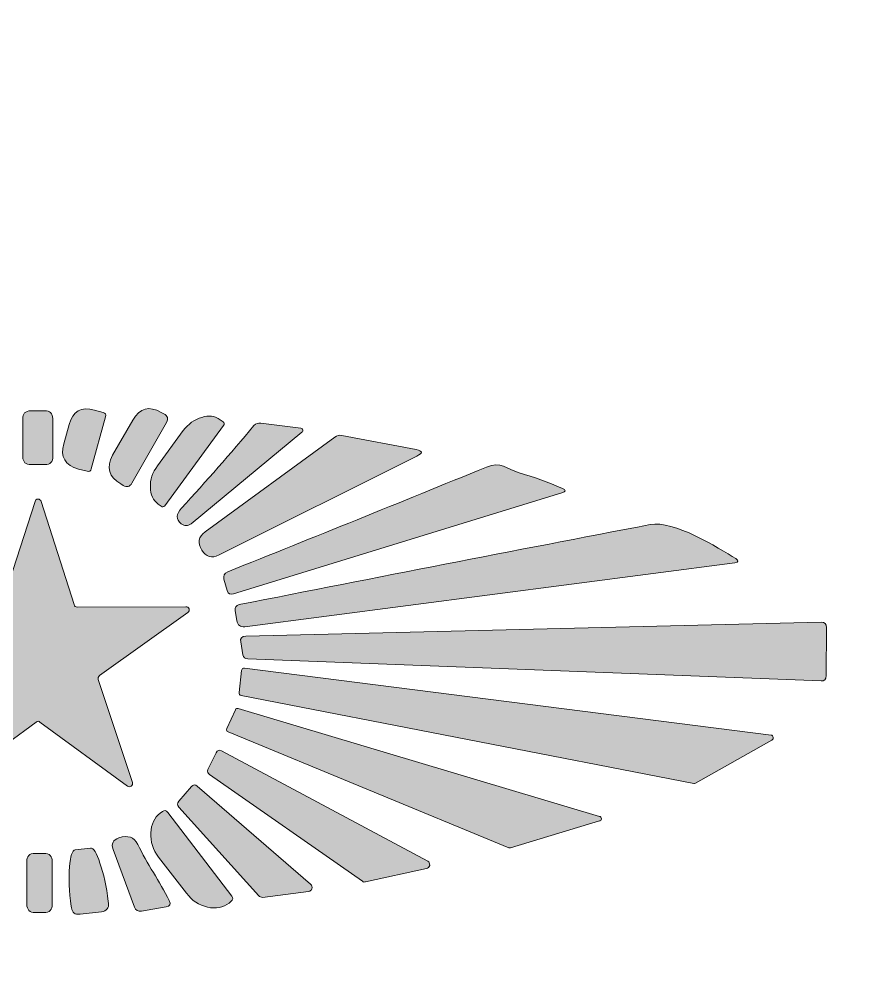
# Model space of a CAD drawing. Header units: millimetres. Extents: x 6 to 133, y 303 to 393.
# Drawn here: x 47.659 to 49.921, y 323.166 to 325.734 of the extents above; entities that cross this region are included whole.
import ezdxf

# ---------------------------------------------------------------- set-up
doc = ezdxf.new("R2010")
doc.units = ezdxf.units.MM
doc.header["$MEASUREMENT"] = 0

# ---------------------------------------------------------------- blocks, each defined once
blk = doc.blocks.new('block 2')
at = {"color": 188, "lineweight": 35, "true_color": 0x161224}
blk.add_open_spline([(21.4184, 393.1407), (21.4184, 393.1407), (6.4183, 303.1407), (6.4183, 303.1407), (6.4183, 303.1407), (118.7994, 303.1407), (118.7994, 303.1407), (118.7994, 303.1407), (133.0232, 388.4831), (133.0232, 388.4831), (133.3864, 390.6622), (131.9143, 392.7231), (129.7352, 393.0863), (129.5179, 393.1225), (129.298, 393.1407), (129.0776, 393.1407), (129.0776, 393.1407), (21.4184, 393.1407), (21.4184, 393.1407)], degree=3, knots=[0, 0, 0, 0, 1, 1, 1, 2, 2, 2, 3, 3, 3, 4, 4, 4, 5, 5, 5, 6, 6, 6, 6], dxfattribs=at)
blk = doc.blocks.new('block 111')
at = {"true_color": 0x161225}
h = blk.add_hatch(color=188, dxfattribs=at)
h.dxf.hatch_style = 2
edge = h.paths.add_edge_path()
edge.add_spline(control_points=[(47.6913, 324.6746), (47.6913, 324.6746), (47.7279, 324.6746), (47.7279, 324.6746), (47.7424, 324.6757), (47.7501, 324.6679), (47.7501, 324.6535), (47.7501, 324.6535), (47.7501, 324.5514), (47.7501, 324.5514), (47.7512, 324.537), (47.7435, 324.5292), (47.729, 324.5292), (47.729, 324.5292), (47.6913, 324.5292), (47.6913, 324.5292), (47.6769, 324.5292), (47.6702, 324.5359), (47.6691, 324.5503), (47.6691, 324.5503), (47.6691, 324.6524), (47.6691, 324.6524), (47.6691, 324.6668), (47.6758, 324.6746), (47.6913, 324.6746)], knot_values=[0, 0, 0, 0, 1, 1, 1, 2, 2, 2, 3, 3, 3, 4, 4, 4, 5, 5, 5, 6, 6, 6, 7, 7, 7, 8, 8, 8, 8], degree=3, periodic=1)
at = {"lineweight": 0}
blk.add_open_spline([(47.6913, 324.6746), (47.6913, 324.6746), (47.7279, 324.6746), (47.7279, 324.6746), (47.7424, 324.6757), (47.7501, 324.6679), (47.7501, 324.6535), (47.7501, 324.6535), (47.7501, 324.5514), (47.7501, 324.5514), (47.7512, 324.537), (47.7435, 324.5292), (47.729, 324.5292), (47.729, 324.5292), (47.6913, 324.5292), (47.6913, 324.5292), (47.6769, 324.5292), (47.6702, 324.5359), (47.6691, 324.5503), (47.6691, 324.5503), (47.6691, 324.6524), (47.6691, 324.6524), (47.6691, 324.6668), (47.6758, 324.6746), (47.6913, 324.6746)], degree=3, knots=[0, 0, 0, 0, 1, 1, 1, 2, 2, 2, 3, 3, 3, 4, 4, 4, 5, 5, 5, 6, 6, 6, 7, 7, 7, 8, 8, 8, 8], dxfattribs=at)
blk = doc.blocks.new('block 110')
blk.add_blockref('block 111', (0, 0))
blk = doc.blocks.new('block 115')
at = {"true_color": 0x161225}
h = blk.add_hatch(color=188, dxfattribs=at)
h.dxf.hatch_style = 2
edge = h.paths.add_edge_path()
edge.add_spline(control_points=[(47.8545, 324.5181), (47.8534, 324.5114), (47.8489, 324.5092), (47.8434, 324.5114), (47.8434, 324.5114), (47.8201, 324.517), (47.8201, 324.517), (47.7834, 324.527), (47.7701, 324.5503), (47.7801, 324.5858), (47.7801, 324.5858), (47.7945, 324.638), (47.7945, 324.638), (47.8045, 324.6735), (47.8267, 324.6868), (47.8633, 324.6768), (47.8633, 324.6768), (47.8867, 324.6702), (47.8867, 324.6702), (47.8922, 324.6691), (47.8955, 324.6646), (47.8933, 324.658), (47.8933, 324.658), (47.8545, 324.5181), (47.8545, 324.5181)], knot_values=[0, 0, 0, 0, 1, 1, 1, 2, 2, 2, 3, 3, 3, 4, 4, 4, 5, 5, 5, 6, 6, 6, 7, 7, 7, 8, 8, 8, 8], degree=3, periodic=1)
at = {"lineweight": 0}
blk.add_open_spline([(47.8545, 324.5181), (47.8534, 324.5114), (47.8489, 324.5092), (47.8434, 324.5114), (47.8434, 324.5114), (47.8201, 324.517), (47.8201, 324.517), (47.7834, 324.527), (47.7701, 324.5503), (47.7801, 324.5858), (47.7801, 324.5858), (47.7945, 324.638), (47.7945, 324.638), (47.8045, 324.6735), (47.8267, 324.6868), (47.8633, 324.6768), (47.8633, 324.6768), (47.8867, 324.6702), (47.8867, 324.6702), (47.8922, 324.6691), (47.8955, 324.6646), (47.8933, 324.658), (47.8933, 324.658), (47.8545, 324.5181), (47.8545, 324.5181)], degree=3, knots=[0, 0, 0, 0, 1, 1, 1, 2, 2, 2, 3, 3, 3, 4, 4, 4, 5, 5, 5, 6, 6, 6, 7, 7, 7, 8, 8, 8, 8], dxfattribs=at)
blk = doc.blocks.new('block 114')
blk.add_blockref('block 115', (0, 0))
blk = doc.blocks.new('block 117')
at = {"true_color": 0x161225}
h = blk.add_hatch(color=188, dxfattribs=at)
h.dxf.hatch_style = 2
edge = h.paths.add_edge_path()
edge.add_spline(control_points=[(47.9643, 324.4793), (47.9588, 324.4693), (47.951, 324.4671), (47.941, 324.4726), (47.941, 324.4726), (47.9344, 324.477), (47.9344, 324.477), (47.9011, 324.4959), (47.8944, 324.5214), (47.9122, 324.5547), (47.9122, 324.5547), (47.9666, 324.6491), (47.9666, 324.6491), (47.9854, 324.6824), (48.011, 324.689), (48.0431, 324.6702), (48.0431, 324.6702), (48.0509, 324.6668), (48.0509, 324.6668), (48.0609, 324.6613), (48.0631, 324.6535), (48.0576, 324.6435), (48.0576, 324.6435), (47.9643, 324.4793), (47.9643, 324.4793)], knot_values=[0, 0, 0, 0, 1, 1, 1, 2, 2, 2, 3, 3, 3, 4, 4, 4, 5, 5, 5, 6, 6, 6, 7, 7, 7, 8, 8, 8, 8], degree=3, periodic=1)
at = {"lineweight": 0}
blk.add_open_spline([(47.9643, 324.4793), (47.9588, 324.4693), (47.951, 324.4671), (47.941, 324.4726), (47.941, 324.4726), (47.9344, 324.477), (47.9344, 324.477), (47.9011, 324.4959), (47.8944, 324.5214), (47.9122, 324.5547), (47.9122, 324.5547), (47.9666, 324.6491), (47.9666, 324.6491), (47.9854, 324.6824), (48.011, 324.689), (48.0431, 324.6702), (48.0431, 324.6702), (48.0509, 324.6668), (48.0509, 324.6668), (48.0609, 324.6613), (48.0631, 324.6535), (48.0576, 324.6435), (48.0576, 324.6435), (47.9643, 324.4793), (47.9643, 324.4793)], degree=3, knots=[0, 0, 0, 0, 1, 1, 1, 2, 2, 2, 3, 3, 3, 4, 4, 4, 5, 5, 5, 6, 6, 6, 7, 7, 7, 8, 8, 8, 8], dxfattribs=at)
blk = doc.blocks.new('block 116')
blk.add_blockref('block 117', (0, 0))
blk = doc.blocks.new('block 121')
at = {"true_color": 0x161225}
h = blk.add_hatch(color=188, dxfattribs=at)
h.dxf.hatch_style = 2
edge = h.paths.add_edge_path()
edge.add_spline(control_points=[(48.0531, 324.4182), (48.0498, 324.4138), (48.0465, 324.4138), (48.0431, 324.4171), (48.0431, 324.4171), (48.0354, 324.4227), (48.0354, 324.4227), (48.021, 324.4326), (48.0143, 324.4482), (48.0143, 324.4682), (48.0132, 324.4881), (48.0198, 324.5081), (48.0332, 324.5259), (48.0332, 324.5259), (48.1031, 324.6213), (48.1031, 324.6213), (48.1164, 324.6391), (48.1331, 324.6513), (48.153, 324.6568), (48.1719, 324.6635), (48.1885, 324.6613), (48.203, 324.6502), (48.203, 324.6502), (48.2107, 324.6446), (48.2107, 324.6446), (48.2141, 324.6424), (48.2152, 324.6391), (48.2119, 324.6346), (48.2119, 324.6346), (48.0531, 324.4182), (48.0531, 324.4182)], knot_values=[0, 0, 0, 0, 1, 1, 1, 2, 2, 2, 3, 3, 3, 4, 4, 4, 5, 5, 5, 6, 6, 6, 7, 7, 7, 8, 8, 8, 9, 9, 9, 10, 10, 10, 10], degree=3, periodic=1)
at = {"lineweight": 0}
blk.add_open_spline([(48.0531, 324.4182), (48.0498, 324.4138), (48.0465, 324.4138), (48.0431, 324.4171), (48.0431, 324.4171), (48.0354, 324.4227), (48.0354, 324.4227), (48.021, 324.4326), (48.0143, 324.4482), (48.0143, 324.4682), (48.0132, 324.4881), (48.0198, 324.5081), (48.0332, 324.5259), (48.0332, 324.5259), (48.1031, 324.6213), (48.1031, 324.6213), (48.1164, 324.6391), (48.1331, 324.6513), (48.153, 324.6568), (48.1719, 324.6635), (48.1885, 324.6613), (48.203, 324.6502), (48.203, 324.6502), (48.2107, 324.6446), (48.2107, 324.6446), (48.2141, 324.6424), (48.2152, 324.6391), (48.2119, 324.6346), (48.2119, 324.6346), (48.0531, 324.4182), (48.0531, 324.4182)], degree=3, knots=[0, 0, 0, 0, 1, 1, 1, 2, 2, 2, 3, 3, 3, 4, 4, 4, 5, 5, 5, 6, 6, 6, 7, 7, 7, 8, 8, 8, 9, 9, 9, 10, 10, 10, 10], dxfattribs=at)
blk = doc.blocks.new('block 120')
blk.add_blockref('block 121', (0, 0))
blk = doc.blocks.new('block 125')
at = {"true_color": 0x161225}
h = blk.add_hatch(color=188, dxfattribs=at)
h.dxf.hatch_style = 2
edge = h.paths.add_edge_path()
edge.add_spline(control_points=[(48.4238, 324.6169), (48.4238, 324.6169), (48.1242, 324.3694), (48.1242, 324.3694), (48.1153, 324.3627), (48.1064, 324.3627), (48.0975, 324.3694), (48.0831, 324.3816), (48.0831, 324.396), (48.0986, 324.4116), (48.1652, 324.4848), (48.2307, 324.5592), (48.294, 324.6346), (48.2995, 324.6402), (48.3051, 324.6424), (48.3129, 324.6413), (48.3129, 324.6413), (48.4205, 324.628), (48.4205, 324.628), (48.4238, 324.6269), (48.425, 324.6258), (48.4261, 324.6235), (48.4272, 324.6202), (48.4261, 324.618), (48.4238, 324.6169)], knot_values=[0, 0, 0, 0, 1, 1, 1, 2, 2, 2, 3, 3, 3, 4, 4, 4, 5, 5, 5, 6, 6, 6, 7, 7, 7, 8, 8, 8, 8], degree=3, periodic=1)
at = {"lineweight": 0}
blk.add_open_spline([(48.4238, 324.6169), (48.4238, 324.6169), (48.1242, 324.3694), (48.1242, 324.3694), (48.1153, 324.3627), (48.1064, 324.3627), (48.0975, 324.3694), (48.0831, 324.3816), (48.0831, 324.396), (48.0986, 324.4116), (48.1652, 324.4848), (48.2307, 324.5592), (48.294, 324.6346), (48.2995, 324.6402), (48.3051, 324.6424), (48.3129, 324.6413), (48.3129, 324.6413), (48.4205, 324.628), (48.4205, 324.628), (48.4238, 324.6269), (48.425, 324.6258), (48.4261, 324.6235), (48.4272, 324.6202), (48.4261, 324.618), (48.4238, 324.6169)], degree=3, knots=[0, 0, 0, 0, 1, 1, 1, 2, 2, 2, 3, 3, 3, 4, 4, 4, 5, 5, 5, 6, 6, 6, 7, 7, 7, 8, 8, 8, 8], dxfattribs=at)
blk = doc.blocks.new('block 124')
blk.add_blockref('block 125', (0, 0))
blk = doc.blocks.new('block 129')
at = {"true_color": 0x161225}
h = blk.add_hatch(color=188, dxfattribs=at)
h.dxf.hatch_style = 2
edge = h.paths.add_edge_path()
edge.add_spline(control_points=[(48.7346, 324.5525), (48.7346, 324.5525), (48.1996, 324.285), (48.1996, 324.285), (48.1797, 324.275), (48.1641, 324.2795), (48.153, 324.2983), (48.1408, 324.3172), (48.1442, 324.3339), (48.1619, 324.3472), (48.1619, 324.3472), (48.5126, 324.6036), (48.5126, 324.6036), (48.5182, 324.608), (48.5248, 324.6091), (48.5315, 324.608), (48.5315, 324.608), (48.7324, 324.5703), (48.7324, 324.5703), (48.7502, 324.5658), (48.7513, 324.5603), (48.7346, 324.5525)], knot_values=[0, 0, 0, 0, 1, 1, 1, 2, 2, 2, 3, 3, 3, 4, 4, 4, 5, 5, 5, 6, 6, 6, 7, 7, 7, 7], degree=3, periodic=1)
at = {"lineweight": 0}
blk.add_open_spline([(48.7346, 324.5525), (48.7346, 324.5525), (48.1996, 324.285), (48.1996, 324.285), (48.1797, 324.275), (48.1641, 324.2795), (48.153, 324.2983), (48.1408, 324.3172), (48.1442, 324.3339), (48.1619, 324.3472), (48.1619, 324.3472), (48.5126, 324.6036), (48.5126, 324.6036), (48.5182, 324.608), (48.5248, 324.6091), (48.5315, 324.608), (48.5315, 324.608), (48.7324, 324.5703), (48.7324, 324.5703), (48.7502, 324.5658), (48.7513, 324.5603), (48.7346, 324.5525)], degree=3, knots=[0, 0, 0, 0, 1, 1, 1, 2, 2, 2, 3, 3, 3, 4, 4, 4, 5, 5, 5, 6, 6, 6, 7, 7, 7, 7], dxfattribs=at)
blk = doc.blocks.new('block 128')
blk.add_blockref('block 129', (0, 0))

msp = doc.modelspace()

# ---------------------------------------------------------------- hatches: boundary and pattern name
at = {"true_color": 0x161225}
h = msp.add_hatch(color=188, dxfattribs=at)
h.dxf.hatch_style = 2
edge = h.paths.add_edge_path()
edge.add_spline(control_points=[(49.011, 324.507), (49.0498, 324.4959), (49.0887, 324.4815), (49.1275, 324.4648), (49.1375, 324.4604), (49.1375, 324.456), (49.1264, 324.4526), (49.1264, 324.4526), (48.2385, 324.1796), (48.2385, 324.1796), (48.2296, 324.1774), (48.2241, 324.1796), (48.2218, 324.1885), (48.2218, 324.1885), (48.213, 324.2195), (48.213, 324.2195), (48.2107, 324.2295), (48.2141, 324.2351), (48.223, 324.2395), (48.456, 324.3328), (48.6891, 324.4271), (48.9222, 324.5225), (48.9622, 324.5381), (48.9766, 324.5181), (49.011, 324.507)], knot_values=[0, 0, 0, 0, 1, 1, 1, 2, 2, 2, 3, 3, 3, 4, 4, 4, 5, 5, 5, 6, 6, 6, 7, 7, 7, 8, 8, 8, 8], degree=3, periodic=1)
h = msp.add_hatch(color=188, dxfattribs=at)
h.dxf.hatch_style = 2
edge = h.paths.add_edge_path()
edge.add_spline(control_points=[(47.8167, 324.1441), (47.8167, 324.1441), (48.1097, 324.1452), (48.1097, 324.1452), (48.1142, 324.1452), (48.1164, 324.1441), (48.1186, 324.1396), (48.1197, 324.1352), (48.1186, 324.1319), (48.1153, 324.1296), (48.1153, 324.1296), (47.8767, 323.9587), (47.8767, 323.9587), (47.8733, 323.9554), (47.8722, 323.9521), (47.8733, 323.9487), (47.8733, 323.9487), (47.9655, 323.6701), (47.9655, 323.6701), (47.9666, 323.6657), (47.9655, 323.6624), (47.9621, 323.6602), (47.9588, 323.6579), (47.9555, 323.6579), (47.9521, 323.6602), (47.9521, 323.6602), (47.7157, 323.8333), (47.7157, 323.8333), (47.7124, 323.8366), (47.7091, 323.8366), (47.7057, 323.8333), (47.7057, 323.8333), (47.4693, 323.6602), (47.4693, 323.6602), (47.4649, 323.6579), (47.4616, 323.6579), (47.4582, 323.6602), (47.4549, 323.6624), (47.4538, 323.6657), (47.4549, 323.6701), (47.4549, 323.6701), (47.547, 323.9487), (47.547, 323.9487), (47.5481, 323.9521), (47.547, 323.9554), (47.5437, 323.9587), (47.5437, 323.9587), (47.3062, 324.1296), (47.3062, 324.1296), (47.3028, 324.1319), (47.3017, 324.1352), (47.3028, 324.1396), (47.304, 324.1441), (47.3073, 324.1452), (47.3117, 324.1452), (47.3117, 324.1452), (47.6047, 324.1441), (47.6047, 324.1441), (47.6092, 324.1441), (47.6114, 324.1463), (47.6125, 324.1507), (47.6125, 324.1507), (47.7024, 324.4293), (47.7024, 324.4293), (47.7035, 324.4338), (47.7057, 324.436), (47.7102, 324.436), (47.7146, 324.436), (47.7179, 324.4338), (47.7191, 324.4293), (47.7191, 324.4293), (47.8078, 324.1507), (47.8078, 324.1507), (47.809, 324.1463), (47.8123, 324.1441), (47.8167, 324.1441)], knot_values=[0, 0, 0, 0, 1, 1, 1, 2, 2, 2, 3, 3, 3, 4, 4, 4, 5, 5, 5, 6, 6, 6, 7, 7, 7, 8, 8, 8, 9, 9, 9, 10, 10, 10, 11, 11, 11, 12, 12, 12, 13, 13, 13, 14, 14, 14, 15, 15, 15, 16, 16, 16, 17, 17, 17, 18, 18, 18, 19, 19, 19, 20, 20, 20, 21, 21, 21, 22, 22, 22, 23, 23, 23, 24, 24, 24, 25, 25, 25, 25], degree=3, periodic=1)
h = msp.add_hatch(color=188, dxfattribs=at)
h.dxf.hatch_style = 2
edge = h.paths.add_edge_path()
edge.add_spline(control_points=[(49.365, 324.3672), (49.4272, 324.3794), (49.5493, 324.305), (49.5959, 324.275), (49.6048, 324.2695), (49.6037, 324.2651), (49.5937, 324.2639), (49.5937, 324.2639), (48.2696, 324.0908), (48.2696, 324.0908), (48.2574, 324.0897), (48.2496, 324.0952), (48.2474, 324.1074), (48.2474, 324.1074), (48.2429, 324.1341), (48.2429, 324.1341), (48.2418, 324.143), (48.2452, 324.1485), (48.254, 324.1507), (48.6247, 324.224), (48.9943, 324.2961), (49.365, 324.3672)], knot_values=[0, 0, 0, 0, 1, 1, 1, 2, 2, 2, 3, 3, 3, 4, 4, 4, 5, 5, 5, 6, 6, 6, 7, 7, 7, 7], degree=3, periodic=1)
h = msp.add_hatch(color=188, dxfattribs=at)
h.dxf.hatch_style = 2
edge = h.paths.add_edge_path()
edge.add_spline(control_points=[(48.264, 324.0153), (48.264, 324.0153), (48.2585, 324.0497), (48.2585, 324.0497), (48.2563, 324.0597), (48.2607, 324.0653), (48.2718, 324.0653), (48.2718, 324.0653), (49.8268, 324.103), (49.8268, 324.103), (49.8368, 324.103), (49.8412, 324.0986), (49.8412, 324.0886), (49.8412, 324.0886), (49.8401, 323.9587), (49.8401, 323.9587), (49.8401, 323.9487), (49.8356, 323.9443), (49.8268, 323.9443), (49.8268, 323.9443), (48.2773, 324.0042), (48.2773, 324.0042), (48.2696, 324.0042), (48.2651, 324.0087), (48.264, 324.0153)], knot_values=[0, 0, 0, 0, 1, 1, 1, 2, 2, 2, 3, 3, 3, 4, 4, 4, 5, 5, 5, 6, 6, 6, 7, 7, 7, 8, 8, 8, 8], degree=3, periodic=1)
h = msp.add_hatch(color=188, dxfattribs=at)
h.dxf.hatch_style = 2
edge = h.paths.add_edge_path()
edge.add_spline(control_points=[(49.4827, 323.6668), (49.4827, 323.6668), (48.2596, 323.9054), (48.2596, 323.9054), (48.2551, 323.9054), (48.254, 323.9088), (48.254, 323.9132), (48.254, 323.9132), (48.2607, 323.9731), (48.2607, 323.9731), (48.2618, 323.9776), (48.264, 323.9798), (48.2685, 323.9787), (48.2685, 323.9787), (49.6914, 323.7978), (49.6914, 323.7978), (49.6947, 323.7978), (49.6969, 323.7956), (49.6969, 323.7922), (49.698, 323.7889), (49.6969, 323.7867), (49.6936, 323.7845), (49.6936, 323.7845), (49.4871, 323.6679), (49.4871, 323.6679), (49.486, 323.6668), (49.4838, 323.6668), (49.4827, 323.6668)], knot_values=[0, 0, 0, 0, 1, 1, 1, 2, 2, 2, 3, 3, 3, 4, 4, 4, 5, 5, 5, 6, 6, 6, 7, 7, 7, 8, 8, 8, 9, 9, 9, 9], degree=3, periodic=1)
h = msp.add_hatch(color=188, dxfattribs=at)
h.dxf.hatch_style = 2
edge = h.paths.add_edge_path()
edge.add_spline(control_points=[(48.2207, 323.8155), (48.2207, 323.8155), (48.244, 323.8666), (48.244, 323.8666), (48.2452, 323.8699), (48.2485, 323.871), (48.2518, 323.8699), (48.2518, 323.8699), (49.2274, 323.578), (49.2274, 323.578), (49.2307, 323.578), (49.233, 323.5758), (49.233, 323.5714), (49.233, 323.568), (49.2307, 323.5658), (49.2274, 323.5658), (49.2274, 323.5658), (48.9877, 323.4937), (48.9877, 323.4937), (48.9855, 323.4926), (48.9843, 323.4926), (48.9832, 323.4937), (48.9832, 323.4937), (48.2241, 323.8067), (48.2241, 323.8067), (48.2207, 323.8078), (48.2185, 323.8111), (48.2207, 323.8155)], knot_values=[0, 0, 0, 0, 1, 1, 1, 2, 2, 2, 3, 3, 3, 4, 4, 4, 5, 5, 5, 6, 6, 6, 7, 7, 7, 8, 8, 8, 9, 9, 9, 9], degree=3, periodic=1)
h = msp.add_hatch(color=188, dxfattribs=at)
h.dxf.hatch_style = 2
edge = h.paths.add_edge_path()
edge.add_spline(control_points=[(48.7601, 323.4371), (48.7601, 323.4371), (48.5959, 323.4016), (48.5959, 323.4016), (48.5926, 323.4004), (48.5892, 323.4004), (48.587, 323.4027), (48.587, 323.4027), (48.1741, 323.6912), (48.1741, 323.6912), (48.1686, 323.6946), (48.1675, 323.699), (48.1697, 323.7046), (48.1697, 323.7046), (48.1919, 323.7501), (48.1919, 323.7501), (48.1952, 323.7567), (48.1996, 323.7589), (48.2063, 323.7556), (48.2063, 323.7556), (48.7635, 323.457), (48.7635, 323.457), (48.7679, 323.4548), (48.769, 323.4515), (48.769, 323.4459), (48.7679, 323.4415), (48.7646, 323.4382), (48.7601, 323.4371)], knot_values=[0, 0, 0, 0, 1, 1, 1, 2, 2, 2, 3, 3, 3, 4, 4, 4, 5, 5, 5, 6, 6, 6, 7, 7, 7, 8, 8, 8, 9, 9, 9, 9], degree=3, periodic=1)
h = msp.add_hatch(color=188, dxfattribs=at)
h.dxf.hatch_style = 2
edge = h.paths.add_edge_path()
edge.add_spline(control_points=[(48.0909, 323.6191), (48.0909, 323.6191), (48.1253, 323.659), (48.1253, 323.659), (48.1297, 323.6646), (48.1353, 323.6646), (48.1408, 323.6602), (48.1408, 323.6602), (48.4472, 323.3949), (48.4472, 323.3949), (48.4505, 323.3916), (48.4516, 323.3882), (48.4505, 323.3827), (48.4494, 323.3782), (48.446, 323.376), (48.4416, 323.3749), (48.4416, 323.3749), (48.3173, 323.3594), (48.3173, 323.3594), (48.3129, 323.3594), (48.3095, 323.3605), (48.3073, 323.3638), (48.3073, 323.3638), (48.0909, 323.6036), (48.0909, 323.6036), (48.0864, 323.6091), (48.0864, 323.6135), (48.0909, 323.6191)], knot_values=[0, 0, 0, 0, 1, 1, 1, 2, 2, 2, 3, 3, 3, 4, 4, 4, 5, 5, 5, 6, 6, 6, 7, 7, 7, 8, 8, 8, 9, 9, 9, 9], degree=3, periodic=1)
h = msp.add_hatch(color=188, dxfattribs=at)
h.dxf.hatch_style = 2
edge = h.paths.add_edge_path()
edge.add_spline(control_points=[(48.2341, 323.3627), (48.2385, 323.3572), (48.2374, 323.3527), (48.2318, 323.3483), (48.2318, 323.3483), (48.2274, 323.3438), (48.2274, 323.3438), (48.2107, 323.3316), (48.1908, 323.3283), (48.1686, 323.3327), (48.1453, 323.3383), (48.1264, 323.3505), (48.112, 323.3705), (48.112, 323.3705), (48.0365, 323.4681), (48.0365, 323.4681), (48.021, 323.4881), (48.0143, 323.5103), (48.0154, 323.5336), (48.0165, 323.5569), (48.0243, 323.5747), (48.0409, 323.5869), (48.0409, 323.5869), (48.0465, 323.5913), (48.0465, 323.5913), (48.052, 323.5958), (48.0565, 323.5947), (48.0609, 323.5891), (48.0609, 323.5891), (48.2341, 323.3627), (48.2341, 323.3627)], knot_values=[0, 0, 0, 0, 1, 1, 1, 2, 2, 2, 3, 3, 3, 4, 4, 4, 5, 5, 5, 6, 6, 6, 7, 7, 7, 8, 8, 8, 9, 9, 9, 10, 10, 10, 10], degree=3, periodic=1)
h = msp.add_hatch(color=188, dxfattribs=at)
h.dxf.hatch_style = 2
edge = h.paths.add_edge_path()
edge.add_spline(control_points=[(47.9799, 323.5026), (48.0054, 323.4504), (48.0387, 323.4027), (48.0653, 323.3505), (48.0698, 323.3405), (48.0665, 323.335), (48.0565, 323.3338), (48.0565, 323.3338), (47.9899, 323.3216), (47.9899, 323.3216), (47.981, 323.3205), (47.9743, 323.3239), (47.971, 323.3327), (47.971, 323.3327), (47.9133, 323.4892), (47.9133, 323.4892), (47.9077, 323.5048), (47.9133, 323.5148), (47.9288, 323.5203), (47.9532, 323.5281), (47.971, 323.5225), (47.9799, 323.5026)], knot_values=[0, 0, 0, 0, 1, 1, 1, 2, 2, 2, 3, 3, 3, 4, 4, 4, 5, 5, 5, 6, 6, 6, 7, 7, 7, 7], degree=3, periodic=1)
h = msp.add_hatch(color=188, dxfattribs=at)
h.dxf.hatch_style = 2
edge = h.paths.add_edge_path()
edge.add_spline(control_points=[(47.8245, 323.3139), (47.8101, 323.3117), (47.8023, 323.3183), (47.8012, 323.3316), (47.8012, 323.3316), (47.8001, 323.335), (47.8001, 323.335), (47.7945, 323.376), (47.7934, 323.4115), (47.7956, 323.4415), (47.7979, 323.4715), (47.8034, 323.487), (47.8112, 323.4881), (47.8112, 323.4881), (47.8522, 323.4926), (47.8522, 323.4926), (47.86, 323.4937), (47.8689, 323.4804), (47.8778, 323.4515), (47.8878, 323.4238), (47.8955, 323.3893), (47.9, 323.3483), (47.9, 323.3483), (47.9011, 323.3438), (47.9011, 323.3438), (47.9022, 323.3305), (47.8966, 323.3227), (47.8822, 323.3205), (47.8822, 323.3205), (47.8245, 323.3139), (47.8245, 323.3139)], knot_values=[0, 0, 0, 0, 1, 1, 1, 2, 2, 2, 3, 3, 3, 4, 4, 4, 5, 5, 5, 6, 6, 6, 7, 7, 7, 8, 8, 8, 9, 9, 9, 10, 10, 10, 10], degree=3, periodic=1)
h = msp.add_hatch(color=188, dxfattribs=at)
h.dxf.hatch_style = 2
edge = h.paths.add_edge_path()
edge.add_spline(control_points=[(47.7024, 323.4781), (47.7024, 323.4781), (47.7268, 323.4781), (47.7268, 323.4781), (47.7413, 323.4781), (47.749, 323.4704), (47.749, 323.4559), (47.749, 323.4559), (47.749, 323.3405), (47.749, 323.3405), (47.749, 323.3261), (47.7413, 323.3183), (47.7268, 323.3183), (47.7268, 323.3183), (47.7024, 323.3183), (47.7024, 323.3183), (47.688, 323.3183), (47.6802, 323.3261), (47.6802, 323.3405), (47.6802, 323.3405), (47.6802, 323.4559), (47.6802, 323.4559), (47.6802, 323.4704), (47.6869, 323.4781), (47.7024, 323.4781)], knot_values=[0, 0, 0, 0, 1, 1, 1, 2, 2, 2, 3, 3, 3, 4, 4, 4, 5, 5, 5, 6, 6, 6, 7, 7, 7, 8, 8, 8, 8], degree=3, periodic=1)

# ---------------------------------------------------------------- linework, layer by layer
at = {"lineweight": 0}
for points, knots in [([(49.011, 324.507), (49.0498, 324.4959), (49.0887, 324.4815), (49.1275, 324.4648), (49.1375, 324.4604), (49.1375, 324.456), (49.1264, 324.4526), (49.1264, 324.4526), (48.2385, 324.1796), (48.2385, 324.1796), (48.2296, 324.1774), (48.2241, 324.1796), (48.2218, 324.1885), (48.2218, 324.1885), (48.213, 324.2195), (48.213, 324.2195), (48.2107, 324.2295), (48.2141, 324.2351), (48.223, 324.2395), (48.456, 324.3328), (48.6891, 324.4271), (48.9222, 324.5225), (48.9622, 324.5381), (48.9766, 324.5181), (49.011, 324.507)], [0, 0, 0, 0, 1, 1, 1, 2, 2, 2, 3, 3, 3, 4, 4, 4, 5, 5, 5, 6, 6, 6, 7, 7, 7, 8, 8, 8, 8]), ([(47.8167, 324.1441), (47.8167, 324.1441), (48.1097, 324.1452), (48.1097, 324.1452), (48.1142, 324.1452), (48.1164, 324.1441), (48.1186, 324.1396), (48.1197, 324.1352), (48.1186, 324.1319), (48.1153, 324.1296), (48.1153, 324.1296), (47.8767, 323.9587), (47.8767, 323.9587), (47.8733, 323.9554), (47.8722, 323.9521), (47.8733, 323.9487), (47.8733, 323.9487), (47.9655, 323.6701), (47.9655, 323.6701), (47.9666, 323.6657), (47.9655, 323.6624), (47.9621, 323.6602), (47.9588, 323.6579), (47.9555, 323.6579), (47.9521, 323.6602), (47.9521, 323.6602), (47.7157, 323.8333), (47.7157, 323.8333), (47.7124, 323.8366), (47.7091, 323.8366), (47.7057, 323.8333), (47.7057, 323.8333), (47.4693, 323.6602), (47.4693, 323.6602), (47.4649, 323.6579), (47.4616, 323.6579), (47.4582, 323.6602), (47.4549, 323.6624), (47.4538, 323.6657), (47.4549, 323.6701), (47.4549, 323.6701), (47.547, 323.9487), (47.547, 323.9487), (47.5481, 323.9521), (47.547, 323.9554), (47.5437, 323.9587), (47.5437, 323.9587), (47.3062, 324.1296), (47.3062, 324.1296), (47.3028, 324.1319), (47.3017, 324.1352), (47.3028, 324.1396), (47.304, 324.1441), (47.3073, 324.1452), (47.3117, 324.1452), (47.3117, 324.1452), (47.6047, 324.1441), (47.6047, 324.1441), (47.6092, 324.1441), (47.6114, 324.1463), (47.6125, 324.1507), (47.6125, 324.1507), (47.7024, 324.4293), (47.7024, 324.4293), (47.7035, 324.4338), (47.7057, 324.436), (47.7102, 324.436), (47.7146, 324.436), (47.7179, 324.4338), (47.7191, 324.4293), (47.7191, 324.4293), (47.8078, 324.1507), (47.8078, 324.1507), (47.809, 324.1463), (47.8123, 324.1441), (47.8167, 324.1441)], [0, 0, 0, 0, 1, 1, 1, 2, 2, 2, 3, 3, 3, 4, 4, 4, 5, 5, 5, 6, 6, 6, 7, 7, 7, 8, 8, 8, 9, 9, 9, 10, 10, 10, 11, 11, 11, 12, 12, 12, 13, 13, 13, 14, 14, 14, 15, 15, 15, 16, 16, 16, 17, 17, 17, 18, 18, 18, 19, 19, 19, 20, 20, 20, 21, 21, 21, 22, 22, 22, 23, 23, 23, 24, 24, 24, 25, 25, 25, 25]), ([(49.365, 324.3672), (49.4272, 324.3794), (49.5493, 324.305), (49.5959, 324.275), (49.6048, 324.2695), (49.6037, 324.2651), (49.5937, 324.2639), (49.5937, 324.2639), (48.2696, 324.0908), (48.2696, 324.0908), (48.2574, 324.0897), (48.2496, 324.0952), (48.2474, 324.1074), (48.2474, 324.1074), (48.2429, 324.1341), (48.2429, 324.1341), (48.2418, 324.143), (48.2452, 324.1485), (48.254, 324.1507), (48.6247, 324.224), (48.9943, 324.2961), (49.365, 324.3672)], [0, 0, 0, 0, 1, 1, 1, 2, 2, 2, 3, 3, 3, 4, 4, 4, 5, 5, 5, 6, 6, 6, 7, 7, 7, 7]), ([(48.264, 324.0153), (48.264, 324.0153), (48.2585, 324.0497), (48.2585, 324.0497), (48.2563, 324.0597), (48.2607, 324.0653), (48.2718, 324.0653), (48.2718, 324.0653), (49.8268, 324.103), (49.8268, 324.103), (49.8368, 324.103), (49.8412, 324.0986), (49.8412, 324.0886), (49.8412, 324.0886), (49.8401, 323.9587), (49.8401, 323.9587), (49.8401, 323.9487), (49.8356, 323.9443), (49.8268, 323.9443), (49.8268, 323.9443), (48.2773, 324.0042), (48.2773, 324.0042), (48.2696, 324.0042), (48.2651, 324.0087), (48.264, 324.0153)], [0, 0, 0, 0, 1, 1, 1, 2, 2, 2, 3, 3, 3, 4, 4, 4, 5, 5, 5, 6, 6, 6, 7, 7, 7, 8, 8, 8, 8]), ([(49.4827, 323.6668), (49.4827, 323.6668), (48.2596, 323.9054), (48.2596, 323.9054), (48.2551, 323.9054), (48.254, 323.9088), (48.254, 323.9132), (48.254, 323.9132), (48.2607, 323.9731), (48.2607, 323.9731), (48.2618, 323.9776), (48.264, 323.9798), (48.2685, 323.9787), (48.2685, 323.9787), (49.6914, 323.7978), (49.6914, 323.7978), (49.6947, 323.7978), (49.6969, 323.7956), (49.6969, 323.7922), (49.698, 323.7889), (49.6969, 323.7867), (49.6936, 323.7845), (49.6936, 323.7845), (49.4871, 323.6679), (49.4871, 323.6679), (49.486, 323.6668), (49.4838, 323.6668), (49.4827, 323.6668)], [0, 0, 0, 0, 1, 1, 1, 2, 2, 2, 3, 3, 3, 4, 4, 4, 5, 5, 5, 6, 6, 6, 7, 7, 7, 8, 8, 8, 9, 9, 9, 9]), ([(48.2207, 323.8155), (48.2207, 323.8155), (48.244, 323.8666), (48.244, 323.8666), (48.2452, 323.8699), (48.2485, 323.871), (48.2518, 323.8699), (48.2518, 323.8699), (49.2274, 323.578), (49.2274, 323.578), (49.2307, 323.578), (49.233, 323.5758), (49.233, 323.5714), (49.233, 323.568), (49.2307, 323.5658), (49.2274, 323.5658), (49.2274, 323.5658), (48.9877, 323.4937), (48.9877, 323.4937), (48.9855, 323.4926), (48.9843, 323.4926), (48.9832, 323.4937), (48.9832, 323.4937), (48.2241, 323.8067), (48.2241, 323.8067), (48.2207, 323.8078), (48.2185, 323.8111), (48.2207, 323.8155)], [0, 0, 0, 0, 1, 1, 1, 2, 2, 2, 3, 3, 3, 4, 4, 4, 5, 5, 5, 6, 6, 6, 7, 7, 7, 8, 8, 8, 9, 9, 9, 9]), ([(48.7601, 323.4371), (48.7601, 323.4371), (48.5959, 323.4016), (48.5959, 323.4016), (48.5926, 323.4004), (48.5892, 323.4004), (48.587, 323.4027), (48.587, 323.4027), (48.1741, 323.6912), (48.1741, 323.6912), (48.1686, 323.6946), (48.1675, 323.699), (48.1697, 323.7046), (48.1697, 323.7046), (48.1919, 323.7501), (48.1919, 323.7501), (48.1952, 323.7567), (48.1996, 323.7589), (48.2063, 323.7556), (48.2063, 323.7556), (48.7635, 323.457), (48.7635, 323.457), (48.7679, 323.4548), (48.769, 323.4515), (48.769, 323.4459), (48.7679, 323.4415), (48.7646, 323.4382), (48.7601, 323.4371)], [0, 0, 0, 0, 1, 1, 1, 2, 2, 2, 3, 3, 3, 4, 4, 4, 5, 5, 5, 6, 6, 6, 7, 7, 7, 8, 8, 8, 9, 9, 9, 9]), ([(48.0909, 323.6191), (48.0909, 323.6191), (48.1253, 323.659), (48.1253, 323.659), (48.1297, 323.6646), (48.1353, 323.6646), (48.1408, 323.6602), (48.1408, 323.6602), (48.4472, 323.3949), (48.4472, 323.3949), (48.4505, 323.3916), (48.4516, 323.3882), (48.4505, 323.3827), (48.4494, 323.3782), (48.446, 323.376), (48.4416, 323.3749), (48.4416, 323.3749), (48.3173, 323.3594), (48.3173, 323.3594), (48.3129, 323.3594), (48.3095, 323.3605), (48.3073, 323.3638), (48.3073, 323.3638), (48.0909, 323.6036), (48.0909, 323.6036), (48.0864, 323.6091), (48.0864, 323.6135), (48.0909, 323.6191)], [0, 0, 0, 0, 1, 1, 1, 2, 2, 2, 3, 3, 3, 4, 4, 4, 5, 5, 5, 6, 6, 6, 7, 7, 7, 8, 8, 8, 9, 9, 9, 9]), ([(48.2341, 323.3627), (48.2385, 323.3572), (48.2374, 323.3527), (48.2318, 323.3483), (48.2318, 323.3483), (48.2274, 323.3438), (48.2274, 323.3438), (48.2107, 323.3316), (48.1908, 323.3283), (48.1686, 323.3327), (48.1453, 323.3383), (48.1264, 323.3505), (48.112, 323.3705), (48.112, 323.3705), (48.0365, 323.4681), (48.0365, 323.4681), (48.021, 323.4881), (48.0143, 323.5103), (48.0154, 323.5336), (48.0165, 323.5569), (48.0243, 323.5747), (48.0409, 323.5869), (48.0409, 323.5869), (48.0465, 323.5913), (48.0465, 323.5913), (48.052, 323.5958), (48.0565, 323.5947), (48.0609, 323.5891), (48.0609, 323.5891), (48.2341, 323.3627), (48.2341, 323.3627)], [0, 0, 0, 0, 1, 1, 1, 2, 2, 2, 3, 3, 3, 4, 4, 4, 5, 5, 5, 6, 6, 6, 7, 7, 7, 8, 8, 8, 9, 9, 9, 10, 10, 10, 10]), ([(47.9799, 323.5026), (48.0054, 323.4504), (48.0387, 323.4027), (48.0653, 323.3505), (48.0698, 323.3405), (48.0665, 323.335), (48.0565, 323.3338), (48.0565, 323.3338), (47.9899, 323.3216), (47.9899, 323.3216), (47.981, 323.3205), (47.9743, 323.3239), (47.971, 323.3327), (47.971, 323.3327), (47.9133, 323.4892), (47.9133, 323.4892), (47.9077, 323.5048), (47.9133, 323.5148), (47.9288, 323.5203), (47.9532, 323.5281), (47.971, 323.5225), (47.9799, 323.5026)], [0, 0, 0, 0, 1, 1, 1, 2, 2, 2, 3, 3, 3, 4, 4, 4, 5, 5, 5, 6, 6, 6, 7, 7, 7, 7]), ([(47.8245, 323.3139), (47.8101, 323.3117), (47.8023, 323.3183), (47.8012, 323.3316), (47.8012, 323.3316), (47.8001, 323.335), (47.8001, 323.335), (47.7945, 323.376), (47.7934, 323.4115), (47.7956, 323.4415), (47.7979, 323.4715), (47.8034, 323.487), (47.8112, 323.4881), (47.8112, 323.4881), (47.8522, 323.4926), (47.8522, 323.4926), (47.86, 323.4937), (47.8689, 323.4804), (47.8778, 323.4515), (47.8878, 323.4238), (47.8955, 323.3893), (47.9, 323.3483), (47.9, 323.3483), (47.9011, 323.3438), (47.9011, 323.3438), (47.9022, 323.3305), (47.8966, 323.3227), (47.8822, 323.3205), (47.8822, 323.3205), (47.8245, 323.3139), (47.8245, 323.3139)], [0, 0, 0, 0, 1, 1, 1, 2, 2, 2, 3, 3, 3, 4, 4, 4, 5, 5, 5, 6, 6, 6, 7, 7, 7, 8, 8, 8, 9, 9, 9, 10, 10, 10, 10]), ([(47.7024, 323.4781), (47.7024, 323.4781), (47.7268, 323.4781), (47.7268, 323.4781), (47.7413, 323.4781), (47.749, 323.4704), (47.749, 323.4559), (47.749, 323.4559), (47.749, 323.3405), (47.749, 323.3405), (47.749, 323.3261), (47.7413, 323.3183), (47.7268, 323.3183), (47.7268, 323.3183), (47.7024, 323.3183), (47.7024, 323.3183), (47.688, 323.3183), (47.6802, 323.3261), (47.6802, 323.3405), (47.6802, 323.3405), (47.6802, 323.4559), (47.6802, 323.4559), (47.6802, 323.4704), (47.6869, 323.4781), (47.7024, 323.4781)], [0, 0, 0, 0, 1, 1, 1, 2, 2, 2, 3, 3, 3, 4, 4, 4, 5, 5, 5, 6, 6, 6, 7, 7, 7, 8, 8, 8, 8])]:
    msp.add_open_spline(points, degree=3, knots=knots, dxfattribs=at)

# ---------------------------------------------------------------- block references
for name in ['block 2', 'block 110', 'block 114', 'block 116', 'block 120', 'block 124', 'block 128']:
    msp.add_blockref(name, (0, 0))

doc.saveas('drawing.dxf')
